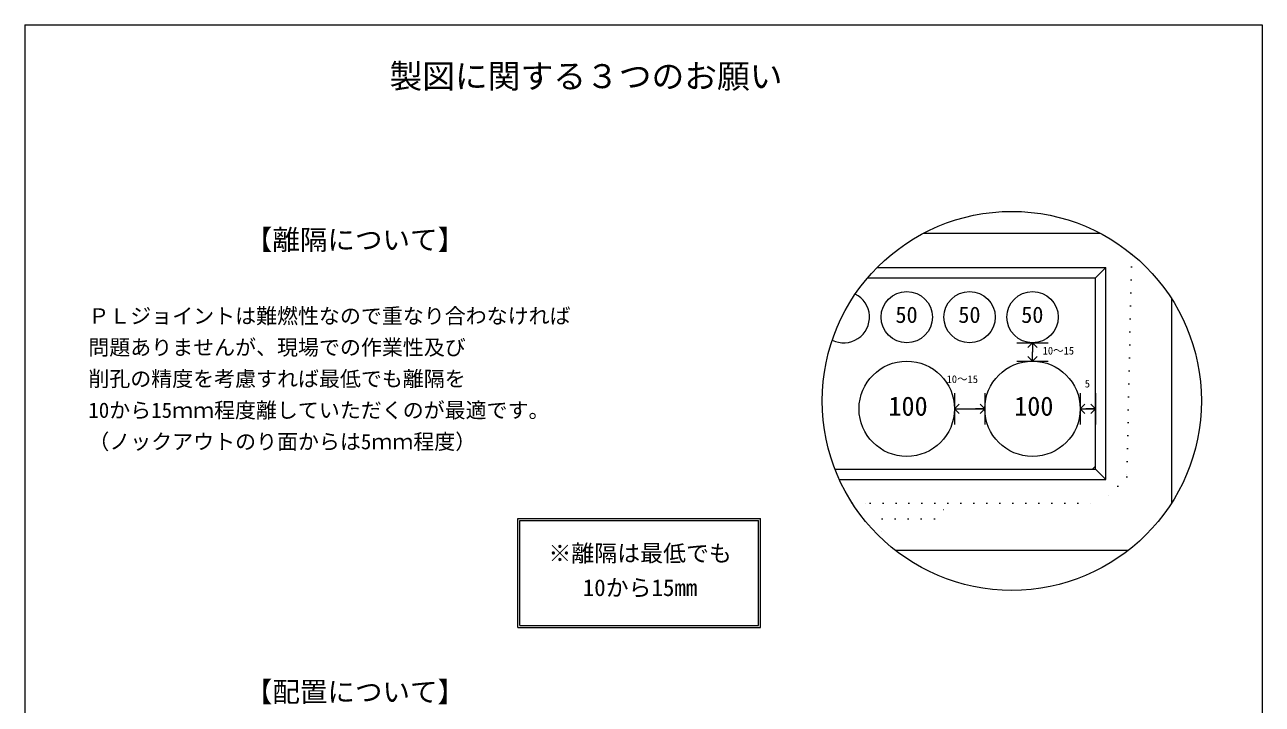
# Model space of a CAD drawing. Units: millimetres, scale not verified. Extents: x -9756 to 9756, y -4836 to 4275.
# Drawn here: x -9756 to -3684, y 938 to 4275 of the extents above; entities that cross this region are included whole.
import ezdxf
from ezdxf.enums import TextEntityAlignment as Align

# ---------------------------------------------------------------- set-up
doc = ezdxf.new("R2010")
doc.units = ezdxf.units.MM
doc.header["$LTSCALE"] = 20
doc.linetypes.add('DASHED1', pattern=[1.8, 1.2, -0.6])
doc.linetypes.add('USER5', pattern=[3.185, 0.01, -3.175])
for name, color, linetype, lineweight in [('0-2_waku', 7, 'Continuous', 18), ('0-3_gaikei', 7, 'Continuous', 18), ('0-4_kakure', 7, 'DASHED1', 5), ('0-5_sunpou', 150, 'Continuous', 18), ('0-7_hole', 7, 'Continuous', 18), ('0-8_uchigawa', 6, 'Continuous', 18), ('0-D_文字１', 7, 'Continuous', 18)]:
    doc.layers.add(name, color=color, linetype=linetype, lineweight=lineweight)
doc.styles.add('ＭＳ ゴシック', font='')
doc.styles.get('ＭＳ ゴシック').set_extended_font_data('MS Gothic')

# ---------------------------------------------------------------- blocks, each defined once
blk = doc.blocks.new('_Open90')
at = {"layer": '0-5_sunpou', "color": 7, "lineweight": 5}
blk.add_line((0, 0), (-1, 0), dxfattribs=at)
blk.add_lwpolyline([(-0.5, 0.5), (0, 0), (-0.5, -0.5)], dxfattribs=at)

msp = doc.modelspace()

# ---------------------------------------------------------------- linework, layer by layer
at = {"layer": '0-2_waku'}
for p, q in [((-9755.59, 4274.88), (-3684.39, 4274.88)), ((-9755.59, 4274.88), (-3684.39, 4274.88)), ((-9755.59, 4274.88), (-9755.59, -4275.12)), ((-3684.39, 4274.88), (-3684.39, -4275.12))]:
    msp.add_line(p, q, dxfattribs=at)
at = {"layer": '0-3_gaikei'}
for p, q in [((-4478.27, 3250.54), (-5347.55, 3250.54)), ((-4128.65, 1927.69), (-4128.65, 2928.39)), ((-5485.53, 1694.89), (-4340.29, 1694.89))]:
    msp.add_line(p, q, dxfattribs=at)
at = {"layer": '0-4_kakure', "linetype": 'USER5', "lineweight": 18}
for p, q in [((-5696.28, 1926.31), (-5608.58, 1926.31)), ((-5608.58, 1926.31), (-4477.19, 1926.31)), ((-5608.58, 1926.31), (-4477.19, 1926.31)), ((-5549.57, 1849.17), (-5555.8, 1755.66)), ((-5549.57, 1849.17), (-5343.86, 1849.17))]:
    msp.add_line(p, q, dxfattribs=at)
for points in [[(-4325.09, 3149.07), (-4348.62, 2054.87), (-4477.19, 1926.31)], [(-5549.57, 1849.17), (-5292.43, 1849.17), (-5215.29, 1926.31)]]:
    msp.add_lwpolyline(points, dxfattribs=at)
at = {"layer": '0-5_sunpou'}
for p, q in [((-4888.6, 2713.13), (-4734.32, 2713.13)), ((-4888.6, 2623.14), (-4734.32, 2623.14)), ((-5194.59, 2466.29), (-5194.59, 2312.01)), ((-5045.45, 2466.29), (-5045.45, 2312.01)), ((-4577.26, 2466.29), (-4577.26, 2312.01)), ((-4502.9, 2466.29), (-4502.9, 2312.01)), ((-5194.59, 2389.15), (-5045.45, 2389.15)), ((-4577.26, 2389.15), (-4502.9, 2389.15)), ((-4502.9, 2108.1), (-4517.12, 2093.44))]:
    msp.add_line(p, q, dxfattribs=at)
msp.add_circle((-4912.91, 2428.04), 930.28, dxfattribs=at)
at = {"layer": '0-7_hole'}
for centre, radius in [((-5428.58, 2839.13), 126), ((-5120.02, 2839.13), 126), ((-4811.46, 2839.13), 126), ((-5428.58, 2389.15), 233.99), ((-4811.46, 2389.15), 233.99)]:
    msp.add_circle(centre, radius, dxfattribs=at)
msp.add_arc((-5737.14, 2839.13), 126, 243.19936, 63.78529, dxfattribs=at)
at = {"layer": '0-8_uchigawa'}
for p, q in [((-5573.15, 3083.4), (-4451.48, 3083.4)), ((-4451.48, 2042.02), (-4451.48, 3083.4)), ((-5620.49, 3031.98), (-5608.58, 3031.98)), ((-4502.9, 2093.44), (-4502.9, 3031.98)), ((-5780.93, 2093.44), (-5608.58, 2093.44)), ((-5608.58, 2093.44), (-4502.9, 2093.44)), ((-4451.48, 2042.02), (-4502.9, 2093.44)), ((-5759.31, 2042.02), (-5608.58, 2042.02)), ((-5608.58, 2042.02), (-4451.48, 2042.02)), ((-7335.97, 1850.88), (-6145.54, 1850.88)), ((-7335.97, 1315.19), (-7335.97, 1850.88)), ((-7326.05, 1840.96), (-6155.46, 1840.96)), ((-7326.05, 1325.11), (-7326.05, 1840.96)), ((-6155.46, 1325.11), (-6155.46, 1840.96)), ((-6145.54, 1315.19), (-6145.54, 1850.88)), ((-7335.97, 1315.19), (-6145.54, 1315.19)), ((-7326.05, 1325.11), (-6155.46, 1325.11))]:
    msp.add_line(p, q, dxfattribs=at)
msp.add_lwpolyline([(-5608.58, 3031.98), (-4502.9, 3031.98), (-4451.48, 3083.4)], dxfattribs=at)

# ---------------------------------------------------------------- block references
at = {"layer": '0-5_sunpou', "xscale": 46.28394, "yscale": 46.28394}
for p, rotation in [((-4811.46, 2713.13), 90), ((-4811.46, 2623.14), 270), ((-5194.59, 2389.15), 180), ((-4577.26, 2389.15), 180)]:
    msp.add_blockref('_Open90', p, dxfattribs=dict(at, rotation=rotation))
for p in [(-5045.45, 2389.15), (-4502.9, 2389.15)]:
    msp.add_blockref('_Open90', p, dxfattribs=at)

# ---------------------------------------------------------------- texts
at = {"layer": '0-D_文字１', "style": 'ＭＳ ゴシック'}
for s, height, p in [('製図に関する３つのお願い', 117.8, (-7966.09, 3928.08)), ('【離隔について】', 98.97, (-8675.58, 3140.22)), ('ＰＬジョイントは難燃性なので重なり合わなければ', 75.41, (-9443.64, 2784.83)), ('50', 80.12, (-5484.1, 2786.82)), ('50', 80.12, (-5175.54, 2786.82)), ('50', 80.12, (-4866.98, 2786.82)), ('問題ありませんが、現場での作業性及び', 75.41, (-9443.64, 2630.55)), ('10～15', 37.7, (-4761.74, 2644.32)), ('削孔の精度を考慮すれば最低でも離隔を', 75.41, (-9443.64, 2476.27)), ('10～15', 37.7, (-5233.01, 2504.45)), ('5', 37.7, (-4555.11, 2482.56)), ('10から15ｍｍ程度離していただくのが最適です。', 75.41, (-9443.64, 2321.99)), ('100', 94.26, (-5518.43, 2326.97)), ('100', 94.26, (-4901.31, 2326.97)), ('（ノックアウトのり面からは5ｍｍ程度）', 75.41, (-9443.64, 2167.71)), ('※離隔は最低でも', 82.47, (-7186.44, 1613.82)), ('\u3000 10から15mm', 82.47, (-7186.44, 1445.08)), ('【配置について】', 98.97, (-8675.58, 920.36))]:
    msp.add_text(s, height=height, dxfattribs=at).set_placement(p, align=Align.BOTTOM_LEFT)

doc.saveas('drawing.dxf')
